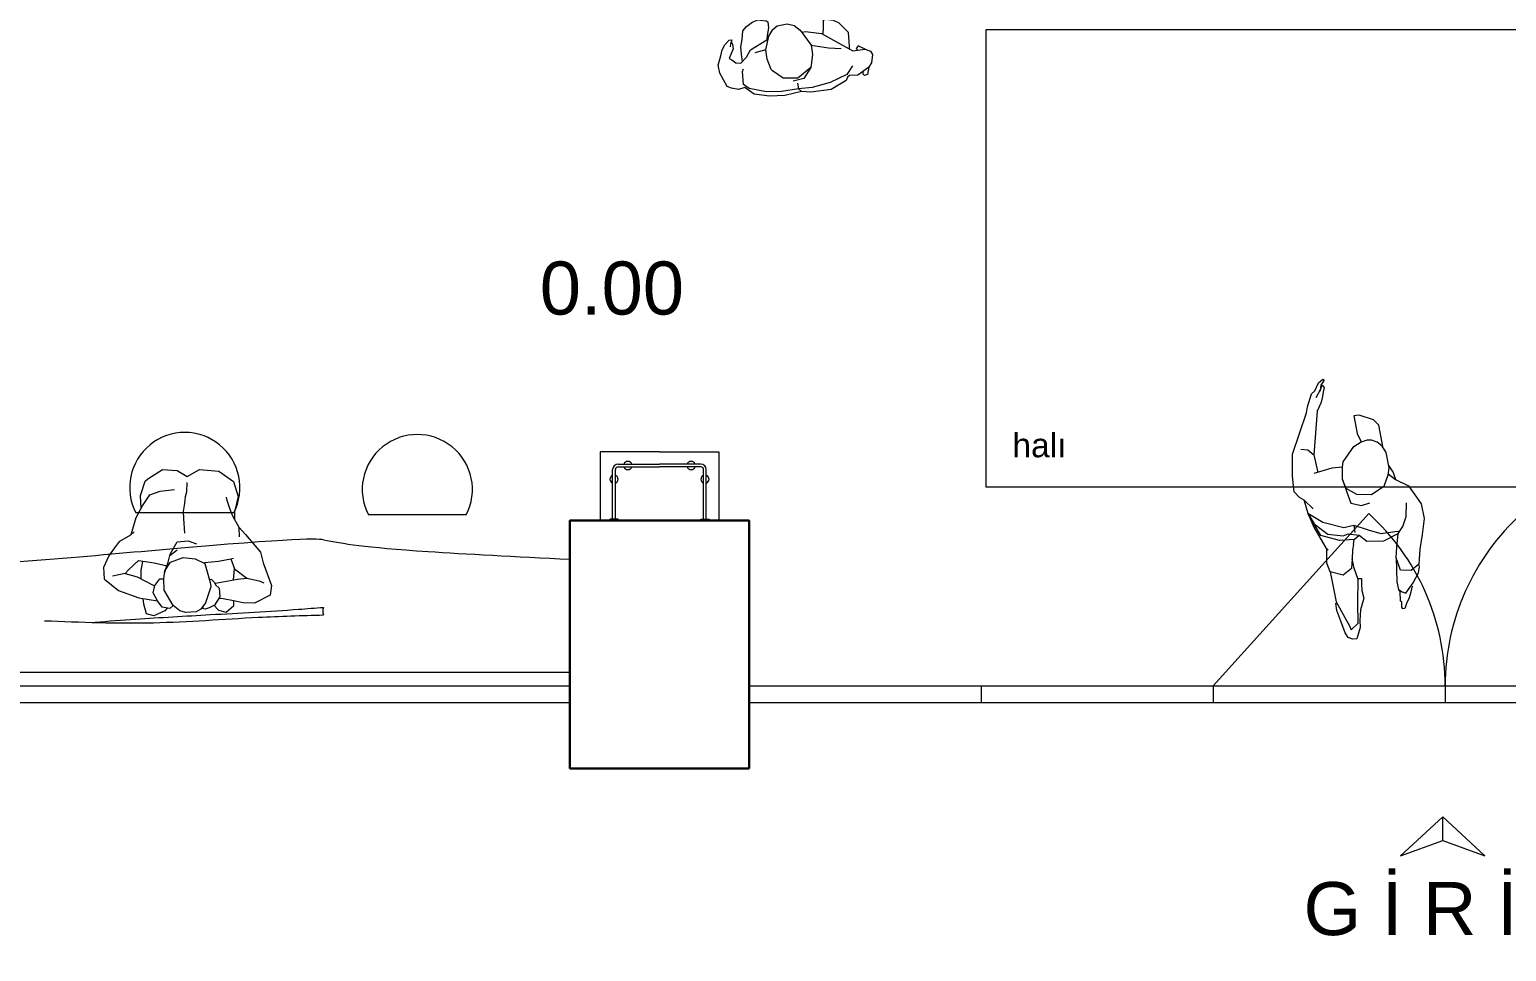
# Model space of a CAD drawing. Header units: millimetres. Extents: x 5421816 to 5431444, y -630403 to -629653.
# Drawn here: x 5427506 to 5428042, y -630403 to -630068 of the extents above; entities that cross this region are included whole.
import ezdxf

# ---------------------------------------------------------------- set-up
doc = ezdxf.new("R2010")
doc.units = ezdxf.units.MM
doc.header["$LTSCALE"] = 0.05
doc.linetypes.add('HIDDEN', pattern=[9.525, 6.35, -3.175])
doc.layers.get('0').update_dxf_attribs({"color": 253})
for name, color, linetype, lineweight in [('A-ALÇIPAN', 30, 'Continuous', 30), ('TEFRIS', 251, 'Continuous', 9), ('tefriş', 45, 'Continuous', 18)]:
    doc.layers.add(name, color=color, linetype=linetype, lineweight=lineweight)
doc.layers.add('SD-STATİK', color=7, linetype='HIDDEN', lineweight=0, true_color=0x7d7d7d)
doc.styles.get("Standard").update_dxf_attribs({"font": 'arial.ttf'})

# ---------------------------------------------------------------- blocks, each defined once
blk = doc.blocks.new('ADSAFDF')
for p, q in [((21247.31, -21273.41), (21256.11, -21270.2)), ((21256.11, -21270.2), (21250.72, -21271.44)), ((21256.11, -21270.2), (21251.87, -21271.84)), ((21256.11, -21270.2), (21251.9, -21275.08)), ((21261.17, -21269.76), (21256.11, -21270.2)), ((21256.11, -21270.2), (21256.11, -21270.2)), ((21257.32, -21272.41), (21261.02, -21269.79)), ((21261.02, -21269.79), (21262.34, -21268.38)), ((21262.34, -21268.38), (21264.66, -21266.77)), ((21264.66, -21266.77), (21270.38, -21267.22)), ((21270.38, -21267.22), (21278.27, -21268.63)), ((21278.27, -21268.63), (21292.07, -21276.4)), ((21209.1, -21276.46), (21210.96, -21275.72)), ((21210.96, -21275.72), (21215.46, -21274.95)), ((21215.46, -21274.95), (21219.5, -21274.25)), ((21222.66, -21274.59), (21216.44, -21276.64)), ((21219.5, -21274.25), (21222.21, -21274.4)), ((21233.74, -21274.44), (21222.66, -21274.59)), ((21231.71, -21278.77), (21233.74, -21274.44)), ((21233.74, -21274.44), (21237.08, -21273.82)), ((21233.74, -21274.44), (21233.74, -21274.44)), ((21237.08, -21273.82), (21242.15, -21274.74)), ((21242.55, -21274.44), (21241.72, -21275.08)), ((21244.84, -21273.65), (21242.55, -21274.44)), ((21244.26, -21279.78), (21247.31, -21273.41)), ((21250.72, -21271.44), (21244.84, -21273.65)), ((21247.36, -21276), (21245.7, -21281.37)), ((21249.58, -21273.94), (21247.36, -21276)), ((21251.9, -21275.08), (21248.72, -21282.18)), ((21251.87, -21271.84), (21249.58, -21273.94)), ((21270.07, -21275.17), (21270.71, -21281.97)), ((21276.56, -21276.22), (21270.08, -21276.47)), ((21278.76, -21274.43), (21276.56, -21276.22)), ((21291.99, -21280.36), (21276.56, -21276.22)), ((21279.43, -21271.97), (21278.76, -21274.43)), ((21292.07, -21276.4), (21294.15, -21277.14)), ((21208.12, -21279.52), (21208.21, -21278.1)), ((21211.87, -21281.41), (21208.12, -21279.52)), ((21208.21, -21278.1), (21209.1, -21276.46)), ((21213.19, -21277.78), (21211.6, -21278.1)), ((21211.6, -21278.1), (21213.58, -21281.03)), ((21214.4, -21281.81), (21211.87, -21281.41)), ((21216.44, -21276.64), (21213.19, -21277.78)), ((21213.58, -21281.03), (21220.83, -21282.23)), ((21233.5, -21282.16), (21231.71, -21278.77)), ((21243.7, -21285.09), (21244.26, -21279.78)), ((21245.7, -21281.37), (21246.08, -21283.28)), ((21293.14, -21281.16), (21291.99, -21280.36)), ((21294.94, -21282.28), (21293.14, -21281.16)), ((21294.15, -21277.14), (21298.59, -21279.39)), ((21296.96, -21280.9), (21299.5, -21282.98)), ((21298.59, -21279.39), (21299.34, -21280.85)), ((21299.34, -21280.85), (21302.01, -21282.61)), ((21218.22, -21282.74), (21214.4, -21281.81)), ((21222.1, -21284.65), (21218.22, -21282.74)), ((21220.83, -21282.23), (21229.2, -21283.88)), ((21225.05, -21284.42), (21222.1, -21284.65)), ((21227.42, -21284.84), (21225.05, -21284.42)), ((21229.35, -21285.13), (21227.42, -21284.84)), ((21229.2, -21283.88), (21233.41, -21283.22)), ((21229.46, -21283.94), (21229.35, -21285.13)), ((21233.41, -21283.22), (21236.95, -21283.08)), ((21236.95, -21283.08), (21233.5, -21282.16)), ((21240.16, -21283.84), (21236.95, -21283.08)), ((21241.95, -21284.56), (21240.16, -21283.84)), ((21241.95, -21284.56), (21243.7, -21285.09)), ((21243.7, -21285.09), (21244.9, -21287.18)), ((21246.08, -21283.28), (21244.9, -21287.18)), ((21248.87, -21285.9), (21246.16, -21285.76)), ((21248.87, -21285.9), (21246.26, -21290.71)), ((21248.72, -21282.18), (21248.87, -21285.9)), ((21256.91, -21286.27), (21255.34, -21289.95)), ((21261.09, -21285.56), (21256.91, -21286.27)), ((21259.55, -21288.99), (21262.45, -21285.61)), ((21265.93, -21284.81), (21261.09, -21285.56)), ((21262.45, -21285.61), (21265.93, -21284.81)), ((21265.93, -21284.81), (21270.4, -21285.65)), ((21270.71, -21281.97), (21270.4, -21285.65)), ((21270.4, -21285.65), (21272.22, -21286.27)), ((21270.4, -21285.65), (21272.22, -21286.27)), ((21272.22, -21286.27), (21276.95, -21291.08)), ((21296.85, -21283.22), (21294.94, -21282.28)), ((21298.45, -21283.71), (21296.85, -21283.22)), ((21299.97, -21284.33), (21298.45, -21283.71)), ((21300.95, -21283.37), (21298.95, -21282.68)), ((21299.5, -21282.98), (21300.89, -21283.78)), ((21300.89, -21283.78), (21299.97, -21284.33)), ((21302.61, -21284.81), (21300.95, -21283.37)), ((21302.01, -21282.61), (21302.97, -21284.45)), ((21302.97, -21284.45), (21302.61, -21284.81)), ((21242.29, -21289.55), (21241.25, -21295.64)), ((21244.9, -21287.18), (21242.29, -21289.55)), ((21246.26, -21290.71), (21244.1, -21295.01)), ((21255.34, -21289.95), (21255.73, -21293.12)), ((21258.55, -21294.26), (21259.55, -21288.99)), ((21276.95, -21291.08), (21278.18, -21294)), ((21215.72, -21297.85), (21216.39, -21297.67)), ((21215.75, -21298.62), (21215.72, -21297.85)), ((21216.39, -21297.67), (21218.32, -21298.05)), ((21218.32, -21298.05), (21218.67, -21297.58)), ((21218.67, -21297.58), (21222.07, -21298.04)), ((21223, -21297.63), (21221.87, -21298.76)), ((21222.07, -21298.04), (21223, -21297.63)), ((21225.83, -21297.52), (21223, -21297.63)), ((21234.38, -21298.82), (21225.83, -21297.52)), ((21241.25, -21295.64), (21242.97, -21301.15)), ((21244.1, -21295.01), (21243.88, -21300.23)), ((21260.69, -21299.16), (21258.55, -21294.26)), ((21276.91, -21299.74), (21278.04, -21297.86)), ((21278.04, -21297.86), (21278.31, -21296.23)), ((21281.34, -21293.15), (21278.18, -21294)), ((21278.18, -21294), (21278.24, -21295.02)), ((21278.31, -21296.23), (21278.24, -21295.02)), ((21287.82, -21293.14), (21281.34, -21293.15)), ((21285.2, -21299.84), (21287.83, -21294.99)), ((21287.83, -21294.99), (21287.82, -21293.14)), ((21217.38, -21299.56), (21215.75, -21298.62)), ((21219.31, -21300.9), (21217.38, -21299.56)), ((21220.41, -21301.51), (21219.31, -21300.9)), ((21223.27, -21302.77), (21220.41, -21301.51)), ((21221.87, -21298.76), (21221.17, -21299.97)), ((21221.17, -21299.97), (21224.32, -21303.28)), ((21228.88, -21303.36), (21229.7, -21299.63)), ((21229.7, -21299.63), (21234.38, -21298.82)), ((21234.38, -21298.82), (21238.13, -21299.78)), ((21238.13, -21299.78), (21242.97, -21301.15)), ((21242.97, -21301.15), (21245.13, -21303.35)), ((21243.88, -21300.23), (21243.72, -21301.49)), ((21264.5, -21301.33), (21260.69, -21299.16)), ((21264.97, -21301.5), (21262.43, -21303.81)), ((21266.98, -21302.22), (21264.5, -21301.33)), ((21267.82, -21302.2), (21265.04, -21303.37)), ((21272.66, -21302.09), (21266.98, -21302.22)), ((21274.45, -21301.41), (21272.66, -21302.09)), ((21274.45, -21301.41), (21282.85, -21301.42)), ((21274.47, -21301.42), (21275.37, -21301.08)), ((21275.37, -21301.08), (21276.91, -21299.74)), ((21282.85, -21301.42), (21285.2, -21299.84)), ((21224.32, -21303.28), (21227.59, -21305.81)), ((21227.59, -21305.81), (21229.65, -21306.6)), ((21230.68, -21306.54), (21228.88, -21303.36)), ((21229.65, -21306.6), (21230.68, -21306.54)), ((21235.92, -21307.95), (21230.68, -21306.54)), ((21240.99, -21309.68), (21235.92, -21307.95)), ((21245.13, -21303.35), (21248.45, -21305.16)), ((21248.45, -21305.16), (21253.36, -21306.14)), ((21259.24, -21308.03), (21252.06, -21311.3)), ((21262.43, -21303.81), (21259.24, -21308.03)), ((21265.04, -21303.37), (21262.43, -21303.81)), ((21246.55, -21311.44), (21240.99, -21309.68)), ((21252.06, -21311.3), (21246.55, -21311.44))]:
    blk.add_line(p, q)
blk = doc.blocks.new('insanplanoturan2')
for p, q in [((-4.35, 28), (-8.09, 30.21)), ((-3.59, 26.87), (-4.35, 28)), ((1.11, 27.39), (-1.54, 25.72)), ((3.27, 27.84), (1.11, 27.39)), ((7, 27.12), (3.27, 27.84)), ((8.63, 26), (7, 27.12)), ((-1.54, 25.72), (-5.35, 20.45)), ((10.14, 23.59), (8.63, 26)), ((10.17, 25.88), (9.26, 25.73)), ((9.26, 25.73), (9.56, 24.52)), ((11.39, 17.65), (10.14, 23.59)), ((11.6, 25.19), (10.17, 25.88)), ((13.37, 24.07), (11.6, 25.19)), ((13.24, 24.16), (15.05, 25.76)), ((14.98, 20.87), (13.37, 24.07)), ((16.27, 21.48), (14.74, 21.5)), ((15.05, 25.76), (17.91, 26.13)), ((20.07, 21.81), (16.27, 21.48)), ((17.91, 26.13), (20.4, 23.48)), ((23.66, 22.17), (20.07, 21.81)), ((20.4, 23.48), (20.2, 21.81)), ((27.76, 21.89), (23.66, 22.17)), ((33.11, 18.44), (27.76, 21.89)), ((-27.28, 18.74), (-27.93, 14.41)), ((-27.28, 18.74), (-27.28, 18.74)), ((-19.98, 15.91), (-24.48, 17.29)), ((-14.03, 17.26), (-14.37, 14.2)), ((-5.35, 20.45), (-5.85, 16.43)), ((-5.85, 16.43), (-5.83, 13.53)), ((8.41, 9.37), (10.99, 16.09)), ((10.99, 16.09), (11.39, 17.65)), ((12.59, 15.84), (12.97, 16.66)), ((12.94, 16.13), (20.72, 13.88)), ((12.97, 16.66), (14.48, 17.79)), ((14.48, 17.79), (14.98, 20.87)), ((14.98, 20.87), (14.98, 20.87)), ((33.27, 14.87), (33.11, 18.44)), ((-27.93, 14.41), (-26.55, 10.2)), ((-18.79, 14.34), (-19.98, 15.91)), ((-15.71, 10.73), (-18.79, 14.34)), ((-15.71, 10.73), (-9.91, 10.95)), ((-14.37, 14.2), (-14.05, 10.87)), ((-9.91, 10.95), (-5.08, 11.6)), ((-5.85, 14.49), (-5.54, 12.71)), ((-5.83, 13.53), (-4.08, 10.14)), ((-5.54, 12.71), (-4.92, 10.26)), ((11.39, 14.95), (10.64, 15.16)), ((11.39, 14.95), (12.59, 15.84)), ((19.31, 14.28), (19.29, 10.2)), ((19.29, 10.2), (24.16, 13.11)), ((20.72, 13.88), (24.16, 13.11)), ((24.16, 13.11), (28.65, 13.7)), ((28.65, 13.7), (30.45, 14.23)), ((29.4, 7.03), (33.27, 14.87)), ((-26.55, 10.2), (-24.71, 6.99)), ((-24.71, 6.99), (-23.11, 4.46)), ((-4.92, 10.26), (-4.51, 7.82)), ((-4.51, 7.82), (-2.1, 5.49)), ((-4.51, 7.82), (-4.46, 7.27)), ((-4.46, 7.27), (-2.36, 2.53)), ((-4.08, 10.14), (0.35, 8.04)), ((0.35, 8.04), (4.73, 8.08)), ((4.73, 8.08), (8.41, 9.37)), ((8.28, 9.05), (13.28, 8.1)), ((13.28, 8.1), (17.61, 6.77)), ((17.61, 6.77), (19.29, 10.2)), ((17.61, 6.77), (18.58, 6.35)), ((28.03, 3.22), (29.4, 7.03)), ((-23.11, 4.46), (-19.37, 1.75)), ((-19.37, 1.75), (-18.3, 0.57)), ((-19.26, 1.62), (-18.03, -4.75)), ((-2.36, 2.53), (1.56, 1.75)), ((1.56, 1.75), (4.62, 2.65)), ((22.01, -2.61), (28.03, 3.22)), ((-18.03, -4.75), (-16.17, -9.13)), ((0.13, -0.8), (-0.81, -6.09)), ((19.46, -4.88), (16.82, -8.79)), ((20, -1.56), (19.46, -4.88)), ((19.46, -4.88), (22.01, -2.61)), ((-16.62, -8.22), (-17.35, -12.82)), ((-16.17, -9.13), (-14.03, -13.42)), ((-0.81, -6.09), (-1.17, -8.58)), ((-1.17, -8.58), (-1.05, -10.85)), ((16.82, -8.79), (15.63, -11.06)), ((17.24, -10.34), (17.46, -7.85)), ((17.93, -16.07), (17.24, -10.34)), ((-17.35, -12.82), (-16.11, -18.21)), ((-14.03, -13.42), (-10.4, -15.06)), ((-10.4, -15.06), (-5.21, -16.27)), ((-1.05, -10.85), (-1.05, -12.66)), ((-1.05, -12.66), (-1.01, -14.11)), ((-1.01, -14.11), (-0.73, -15.8)), ((-0.73, -15.8), (-0.99, -19.23)), ((14.16, -14.24), (13.76, -15.31)), ((15.63, -11.06), (14.16, -14.24)), ((15.74, -21.26), (17.93, -16.07)), ((-16.11, -18.21), (-15.32, -19.11)), ((-15.32, -19.11), (-10.35, -22.99)), ((-5, -23.15), (-1.15, -21.36)), ((-1.15, -21.36), (3.07, -24.4)), ((10.13, -24.5), (15.74, -21.26)), ((-10.35, -22.99), (-5, -23.15)), ((3.07, -24.4), (10.13, -24.5))]:
    blk.add_line(p, q)
for points in [[(-8.09, 30.21), (-10.88, 29.66), (-12.15, 26.27), (-12.64, 24.24)], [(-1.54, 25.72), (-2.54, 26.97), (-5.37, 26.69), (-7.35, 24.57), (-9.19, 21.89), (-8.9, 19.21), (-7.35, 16.52), (-5.85, 16.43)], [(-27.28, 18.74), (-21.76, 22.31), (-14.13, 24.15), (-7.35, 24.57)], [(-19.98, 15.91), (-15.55, 16.66), (-9.47, 19.07), (-8.9, 19.21)]]:
    blk.add_lwpolyline(points)
blk = doc.blocks.new('xccxc')
at = {"rotation": 180}
blk.add_blockref('insanplanoturan2', (220488.91, -31825.14), dxfattribs=at)
blk = doc.blocks.new('cfcfcfcfc')
for p, q in [((220725.95, -32182.87), (220733.39, -32182.48)), ((220733.39, -32182.48), (220736.78, -32182.96)), ((220736.78, -32182.96), (220742.96, -32181.97)), ((220742.96, -32181.97), (220748.54, -32182.02)), ((220748.54, -32182.02), (220753.96, -32183.21)), ((220711.76, -32190.05), (220712.42, -32187.41)), ((220711.86, -32189.91), (220715.91, -32187.4)), ((220712.42, -32187.41), (220713.48, -32187.12)), ((220713.48, -32187.12), (220713.95, -32187.65)), ((220713.95, -32187.65), (220713.87, -32188.64)), ((220715.91, -32187.4), (220719.01, -32187.54)), ((220717.66, -32190.89), (220719.9, -32187.92)), ((220719.01, -32187.54), (220719.73, -32186.97)), ((220719.73, -32186.97), (220720.27, -32185.76)), ((220719.9, -32187.92), (220726.13, -32185.4)), ((220720.27, -32185.76), (220725.95, -32182.87)), ((220726.13, -32185.4), (220732.82, -32184.14)), ((220732.82, -32184.14), (220737.82, -32183.94)), ((220732.82, -32191.37), (220735.63, -32187.55)), ((220732.82, -32191.37), (220737.74, -32187.9)), ((220735.63, -32187.55), (220739.53, -32186.9)), ((220737.82, -32183.94), (220736.78, -32182.96)), ((220737.74, -32187.9), (220743.03, -32188.23)), ((220737.82, -32183.94), (220744.06, -32183.48)), ((220738.01, -32186.09), (220737.82, -32183.94)), ((220744.06, -32183.48), (220749.41, -32183.76)), ((220749.41, -32183.76), (220755.68, -32185.37)), ((220753.96, -32183.21), (220757.21, -32185.81)), ((220755.68, -32185.37), (220757.54, -32186.92)), ((220757.21, -32185.81), (220759.54, -32185.27)), ((220757.54, -32186.92), (220757.57, -32191.65)), ((220759.54, -32185.27), (220762.03, -32185.97)), ((220762.03, -32185.97), (220763.6, -32186.72)), ((220763.6, -32186.72), (220765.87, -32191.71)), ((220710.04, -32194.43), (220710.72, -32191.49)), ((220710.72, -32191.49), (220711.86, -32189.91)), ((220731.79, -32196.08), (220732.82, -32191.37)), ((220743.03, -32188.23), (220746.69, -32191.13)), ((220746.69, -32191.13), (220747.21, -32191.69)), ((220747.21, -32191.69), (220748.4, -32195.57)), ((220757.57, -32191.65), (220757.22, -32192.69)), ((220765.87, -32191.71), (220766.29, -32194.64)), ((220710.72, -32195.72), (220710.04, -32194.43)), ((220712.55, -32196.65), (220710.72, -32195.72)), ((220716.24, -32196.41), (220712.55, -32196.65)), ((220712.55, -32196.65), (220713.95, -32197.3)), ((220713.95, -32197.3), (220715.1, -32198.01)), ((220715.1, -32198.01), (220715.89, -32197.13)), ((220715.89, -32197.13), (220715.25, -32196.46)), ((220717.13, -32196.35), (220716.24, -32196.41)), ((220721.71, -32199.36), (220717.13, -32196.35)), ((220718.27, -32203.17), (220718.29, -32197.97)), ((220718.29, -32197.97), (220718.43, -32197.21)), ((220725.8, -32197.99), (220721.34, -32197.51)), ((220732.12, -32199.48), (220725.8, -32197.99)), ((220732.12, -32199.48), (220731.79, -32196.08)), ((220748.4, -32195.57), (220748.63, -32198.89)), ((220748.63, -32198.89), (220752.64, -32198.19)), ((220755.84, -32196.85), (220754.1, -32199.32)), ((220758, -32194.72), (220755.84, -32196.85)), ((220757.37, -32195.35), (220757.51, -32198.02)), ((220757.51, -32198.02), (220757.57, -32200.7)), ((220759.79, -32195.03), (220758, -32194.72)), ((220761.12, -32196.22), (220759.79, -32195.03)), ((220760.41, -32200.14), (220762.16, -32196.71)), ((220762.16, -32196.71), (220761.12, -32196.22)), ((220765.03, -32197.92), (220764.41, -32200.08)), ((220766.29, -32194.64), (220765.03, -32197.92)), ((220719.53, -32204.62), (220718.27, -32203.17)), ((220728.05, -32203.45), (220721.71, -32199.36)), ((220727.48, -32203.09), (220727.17, -32205.71)), ((220733.77, -32204.54), (220728.05, -32203.45)), ((220735.6, -32205.2), (220732.12, -32199.48)), ((220747.18, -32203.81), (220745.57, -32206.15)), ((220747.09, -32206.86), (220747.73, -32204.04)), ((220748.63, -32198.89), (220747.18, -32203.81)), ((220747.99, -32202.58), (220747.52, -32202.65)), ((220747.73, -32204.04), (220747.99, -32202.58)), ((220754.1, -32199.32), (220747.99, -32202.58)), ((220756.86, -32203.33), (220756.39, -32206.48)), ((220757.57, -32200.7), (220756.86, -32203.33)), ((220760.56, -32201.83), (220760.41, -32200.14)), ((220760.79, -32202.66), (220760.56, -32201.83)), ((220760.68, -32203.4), (220760.79, -32203.02)), ((220761.57, -32203.4), (220760.68, -32203.4)), ((220760.79, -32203.02), (220761.2, -32201.95)), ((220761.2, -32201.95), (220761.39, -32200.94)), ((220762.05, -32203.07), (220761.57, -32203.4)), ((220763.35, -32201.83), (220762.05, -32203.07)), ((220764.41, -32200.08), (220763.35, -32201.83)), ((220721.43, -32206.8), (220719.53, -32204.62)), ((220723.43, -32207.88), (220721.43, -32206.8)), ((220726.08, -32208.45), (220723.43, -32207.88)), ((220726.94, -32208.16), (220726.08, -32208.45)), ((220727.17, -32205.71), (220726.94, -32208.16)), ((220735.09, -32204.35), (220733.77, -32204.54)), ((220737.75, -32207.08), (220735.6, -32205.2)), ((220740.21, -32207.84), (220737.75, -32207.08)), ((220743.91, -32207.34), (220740.21, -32207.84)), ((220745.57, -32206.15), (220743.91, -32207.34)), ((220747.11, -32209.07), (220747.09, -32206.86)), ((220747.74, -32209.48), (220747.11, -32209.07)), ((220749.72, -32209.8), (220747.74, -32209.48)), ((220752.98, -32209.19), (220750.82, -32210.02)), ((220754.96, -32207.88), (220752.98, -32209.19)), ((220756.39, -32206.48), (220754.96, -32207.88)), ((220750.82, -32210.02), (220749.72, -32209.8))]:
    blk.add_line(p, q)
blk = doc.blocks.new('adffdafa')
at = {"layer": 'TEFRIS', "linetype": 'ByBlock'}
for p, q in [((5422470.27, -620466.09), (5422448.77, -620466.09)), ((5422448.77, -620466.09), (5422448.77, -620491.09)), ((5422470.27, -620466.09), (5422491.77, -620466.09)), ((5422491.77, -620466.09), (5422491.77, -620491.09)), ((5422453.27, -620490.59), (5422453.27, -620472.59)), ((5422454.27, -620490.59), (5422454.27, -620472.59)), ((5422455.27, -620470.59), (5422470.27, -620470.59)), ((5422455.27, -620471.59), (5422470.27, -620471.59)), ((5422485.27, -620470.59), (5422470.27, -620470.59)), ((5422485.27, -620471.59), (5422470.27, -620471.59)), ((5422486.27, -620490.59), (5422486.27, -620472.59)), ((5422487.27, -620490.59), (5422487.27, -620472.59)), ((5422448.77, -620491.09), (5422470.27, -620491.09)), ((5422455.27, -620490.59), (5422452.27, -620490.59)), ((5422452.27, -620490.59), (5422452.27, -620491.09)), ((5422455.27, -620491.09), (5422452.27, -620491.09)), ((5422455.27, -620491.09), (5422455.27, -620490.59)), ((5422491.77, -620491.09), (5422470.27, -620491.09)), ((5422485.27, -620491.09), (5422485.27, -620490.59)), ((5422485.27, -620490.59), (5422488.27, -620490.59)), ((5422485.27, -620491.09), (5422488.27, -620491.09)), ((5422488.27, -620490.59), (5422488.27, -620491.09))]:
    blk.add_line(p, q, dxfattribs=at)
for centre, radius, start, end in [((5422458.77, -620471.09), 1.5, 19.4712, 160.5288), ((5422481.77, -620471.09), 1.5, 19.4712, 160.5288), ((5422453.77, -620476.09), 1.5, 109.4712, 250.5288), ((5422455.27, -620472.59), 2, 90, 180), ((5422455.27, -620472.59), 1, 90, 180), ((5422453.77, -620476.09), 1.5, 289.4712, 70.5288), ((5422458.77, -620471.09), 1.5, 199.4712, 340.5288), ((5422481.77, -620471.09), 1.5, 199.4712, 340.5288), ((5422485.27, -620472.59), 2, 0, 90), ((5422485.27, -620472.59), 1, 0, 90), ((5422486.77, -620476.09), 1.5, 109.4712, 250.5288), ((5422486.77, -620476.09), 1.5, 289.4712, 70.5288)]:
    blk.add_arc(centre, radius, start, end, dxfattribs=at)

msp = doc.modelspace()

# ---------------------------------------------------------------- linework, layer by layer
at = {"layer": 'A-ALÇIPAN'}
for p, q in [((5427701.76, -630316.18), (5427701.76, -630246.18)), ((5427701.76, -630246.18), (5427766.76, -630246.18)), ((5427766.76, -630246.18), (5427766.76, -630316.18))]:
    msp.add_line(p, q, dxfattribs=at)
msp.add_lwpolyline([(5427766.76, -630336.18), (5427701.76, -630336.18), (5427701.76, -630246.18), (5427766.76, -630246.18)], close=True, dxfattribs=at)
at = {"layer": 'SD-STATİK', "color": 7, "linetype": 'ByBlock'}
for p, q in [((5428018.62, -630353.72), (5428003.3, -630367.9)), ((5428018.62, -630362.33), (5428018.62, -630353.72)), ((5428018.62, -630353.72), (5428033.95, -630367.9)), ((5428003.3, -630367.9), (5428018.62, -630362.33)), ((5428018.62, -630362.33), (5428033.95, -630367.9))]:
    msp.add_line(p, q, dxfattribs=at)
at = {"layer": 'TEFRIS', "linetype": 'ByBlock'}
for p, q in [((5427935.26, -630306.18), (5427991.73, -630243.66)), ((5427425.26, -630306.18), (5427701.76, -630306.18)), ((5427766.76, -630306.18), (5428272.26, -630306.18)), ((5427851.01, -630306.18), (5427851.01, -630312.18)), ((5427935.26, -630306.18), (5427935.26, -630312.18)), ((5428019.51, -630306.18), (5428019.51, -630312.18)), ((5427425.26, -630312.18), (5427701.76, -630312.18)), ((5427766.76, -630312.18), (5428272.26, -630312.18))]:
    msp.add_line(p, q, dxfattribs=at)
msp.add_lwpolyline([(5427852.9, -630067.92), (5428196.25, -630067.92), (5428196.25, -630234.07), (5427852.9, -630234.07)], close=True, dxfattribs=at)
for centre, start, end in [((5427935.26, -630306.18), 0, 47.9102), ((5428103.76, -630306.18), 132.0898, 180)]:
    msp.add_arc(centre, 84.25, start, end, dxfattribs=at)
at = {"layer": 'tefriş', "transparency": 33554541}
for p, q in [((5427579.68, -630243.4, 245.25), (5427544.16, -630243.4, 245.25)), ((5427664.09, -630244.15, 245.25), (5427628.58, -630244.15, 245.25))]:
    msp.add_line(p, q, dxfattribs=at)
msp.add_lwpolyline([(5427425.26, -630301.18), (5427701.76, -630301.18)], dxfattribs=at)
for centre in [(5427561.92, -630234.2, 245.25), (5427646.34, -630234.95, 245.25)]:
    msp.add_arc(centre, 20, 332.5967, 207.4033, dxfattribs=at)
at = {"layer": 'tefriş'}
msp.add_arc((5427616.01, -630279.12, 245.25), 3.98, 160.6858, 199.3142, dxfattribs=at)
at = {"layer": 'tefriş', "transparency": 33554541}
for points, knots in [([(5427612.26, -630253.2, 88.31), (5427609.79, -630252.53, 166.3), (5427590.3, -630253.17, 265.57), (5427472.15, -630264.28, 244.74), (5427432.15, -630262.9, 245.13), (5427425.26, -630262.65, 245.22)], [67.584339, 67.584339, 67.584339, 67.584339, 254.055987, 354.070549, 374.974586, 374.974586, 374.974586, 374.974586]), ([(5427510.94, -630282.54, 245.25), (5427524.13, -630283.06, 245.25), (5427550.05, -630284.07, 245.25), (5427583.77, -630281.28, 245.25), (5427604.37, -630280.65, 245.25), (5427612.26, -630280.44, 245.25)], [0, 0, 0, 0, 39.577208, 77.719782, 101.390963, 101.390963, 101.390963, 101.390963]), ([(5427612.26, -630277.81, 245.25), (5427609.25, -630278.05, 245.25), (5427595.57, -630279.11, 245.25), (5427572.81, -630280.35, 245.25), (5427548.18, -630281.76, 245.25), (5427534.26, -630282.81, 245.25), (5427529.38, -630283.18, 245.25)], [4.219976, 4.219976, 4.219976, 4.219976, 13.25415, 45.388528, 72.588614, 87.274942, 87.274942, 87.274942, 87.274942])]:
    msp.add_open_spline(points, degree=3, knots=knots, dxfattribs=at)
at = {"layer": 'tefriş'}
msp.add_open_spline([(5427612.26, -630253.2, 88.31), (5427619.44, -630254.52, 50.52), (5427630.65, -630256.59, -8.43), (5427681.97, -630259.25, -6.39), (5427701.76, -630260.23, -3.58)], degree=3, knots=[0, 0, 0, 0, 96.250057, 150.139889, 150.139889, 150.139889, 150.139889], dxfattribs=at)

# ---------------------------------------------------------------- block references
for name, p, rotation in [('cfcfcfcfc', (5650259.55, -646396.83), 184.1030965144772), ('ADSAFDF', (5410898.7, -654998.93), 100.429501300588)]:
    msp.add_blockref(name, p, dxfattribs=dict(at, rotation=rotation))
msp.add_blockref('adffdafa', (5263.99, -9755.1), dxfattribs=at)
at = {"layer": 'tefriş', "transparency": 33554541, "xscale": -1, "rotation": 354.2215082948958}
msp.add_blockref('xccxc', (5650134.54, -620787.61, 245.25), dxfattribs=at)

# ---------------------------------------------------------------- texts
at = {"layer": 'SD-STATİK', "color": 7, "linetype": 'ByBlock', "attachment_point": 7}
for s, insert, char_height in [('0.00', (5427690.8, -630171.67), 19.263), ('halı', (5427862.37, -630223.32), 8.736), ('G İ R İ Ş', (5427968.08, -630402.63), 19.263)]:
    msp.add_mtext_dynamic_manual_height_columns(s, width=1669.2448, gutter_width=60, heights=[0], dxfattribs=dict(at, insert=insert, char_height=char_height))

doc.saveas('drawing.dxf')
